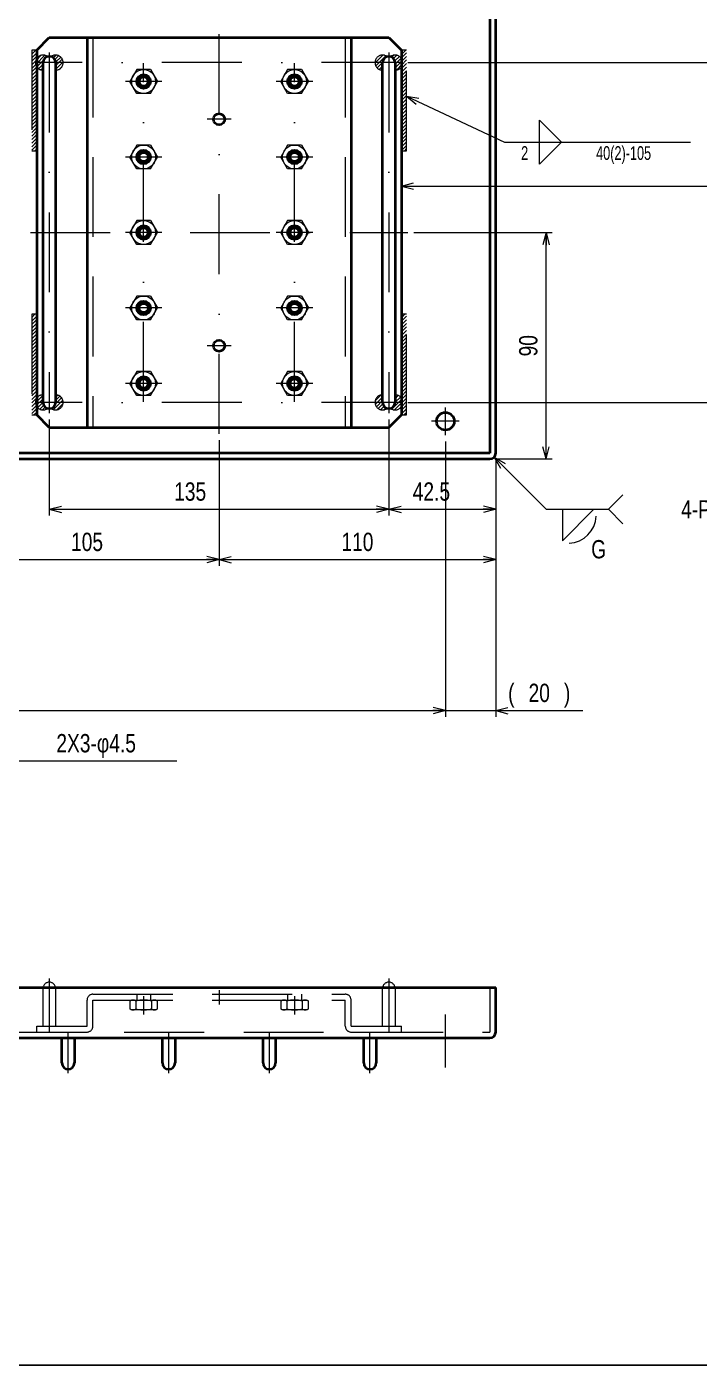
# Model space of a CAD drawing. Header units: millimetres. Extents: x 10 to 832, y 7 to 590.
# Drawn here: x 311.4 to 418.4, y 15 to 227.7 of the extents above; entities that cross this region are included whole.
import ezdxf
from ezdxf.enums import TextEntityAlignment as Align

# ---------------------------------------------------------------- set-up
doc = ezdxf.new("R2010")
doc.units = ezdxf.units.MM
for name, pattern in [('DASHDOT', [25.3, 12.7, -6.3, 0, -6.3]), ('DASHED', [19, 12.7, -6.3]), ('DIVIDE', [31.6, 12.7, -6.3, 0, -6.3, 0, -6.3])]:
    doc.linetypes.add(name, pattern=pattern)
for name, color, linetype in [('GR1_02', 7, 'Continuous'), ('GR1_04', 7, 'Continuous'), ('GR1_08', 7, 'Continuous'), ('GR1_13', 7, 'Continuous'), ('GR1_15', 7, 'Continuous'), ('GR1_16', 7, 'Continuous'), ('図面枠B6M', 7, 'Continuous')]:
    doc.layers.add(name, color=color, linetype=linetype)
doc.styles.add('HG丸ｺﾞｼｯｸM-PRO', font='')
doc.styles.get('HG丸ｺﾞｼｯｸM-PRO').set_extended_font_data('HG丸ｺﾞｼｯｸM-PRO')
pattern_1 = [(45, (0, 0), (-0.2828427, 0.2828427), [])]

# ---------------------------------------------------------------- blocks, each defined once
blk = doc.blocks.new('BLKF023')
at = {"layer": '図面枠B6M', "color": 2, "linetype": 'Continuous', "lineweight": 25}
blk.add_line((9.5, 15), (831.5, 15), dxfattribs=at)
blk = doc.blocks.new('BLKF100')
at = {"layer": 'GR1_02', "color": 3, "linetype": 'Continuous', "lineweight": 35}
for p, q in [((385.08, 410.12), (385.08, 159.96)), ((386, 159.96), (386, 410.12)), ((385.08, 159.96), (174.92, 159.96)), ((174.92, 159.04), (385.08, 159.04))]:
    blk.add_line(p, q, dxfattribs=at)
at = {"layer": 'GR1_02', "color": 4, "linetype": 'DASHDOT', "lineweight": 13}
for p, q in [((378, 162.84), (378, 167.24)), ((380.2, 165.04), (375.8, 165.04))]:
    blk.add_line(p, q, dxfattribs=at)
at = {"layer": 'GR1_02', "color": 3, "linetype": 'Continuous', "lineweight": 35}
blk.add_circle((378, 165.04), 1.4, dxfattribs=at)
blk.add_arc((385.08, 159.96), 0.92, 270, 0, dxfattribs=at)
blk = doc.blocks.new('BLKF111')
at = {"layer": 'GR1_02', "color": 3, "linetype": 'Continuous', "lineweight": 35}
for p, q in [((174, 75.04), (386, 75.04)), ((174, 67.96), (174, 75.04)), ((386, 67.96), (386, 75.04)), ((174.92, 67.04), (385.08, 67.04))]:
    blk.add_line(p, q, dxfattribs=at)
at = {"layer": 'GR1_02', "color": 4, "linetype": 'DASHED', "lineweight": 13}
for p, q in [((174.92, 67.96), (174.92, 75.04)), ((385.08, 75.04), (385.08, 67.96)), ((174.92, 67.96), (385.08, 67.96))]:
    blk.add_line(p, q, dxfattribs=at)
at = {"layer": 'GR1_02', "color": 4, "linetype": 'DASHDOT', "lineweight": 13}
for p, q in [((378, 62.33), (378, 70.73)), ((182, 62.77), (182, 69.98))]:
    blk.add_line(p, q, dxfattribs=at)
at = {"layer": 'GR1_02', "color": 3, "linetype": 'Continuous', "lineweight": 35}
for centre, start, end in [((174.92, 67.96), 180, 270), ((385.08, 67.96), 270, 0)]:
    blk.add_arc(centre, 0.92, start, end, dxfattribs=at)
blk = doc.blocks.new('BLKF155')
at = {"layer": 'GR1_04', "color": 3, "linetype": 'Continuous', "lineweight": 35}
for p, q in [((314, 168.04), (314, 222.04)), ((316, 222.04), (316, 168.04))]:
    blk.add_line(p, q, dxfattribs=at)
for centre, start, end in [((315, 222.04), 0, 180), ((315, 168.04), 180, 0)]:
    blk.add_arc(centre, 1, start, end, dxfattribs=at)
blk = doc.blocks.new('BLKF156')
at = {"layer": 'GR1_04', "color": 3, "linetype": 'Continuous', "lineweight": 35}
for p, q in [((368, 168.04), (368, 222.04)), ((370, 222.04), (370, 168.04))]:
    blk.add_line(p, q, dxfattribs=at)
for centre, start, end in [((369, 222.04), 0, 180), ((369, 168.04), 180, 0)]:
    blk.add_arc(centre, 1, start, end, dxfattribs=at)
blk = doc.blocks.new('BLKF160')
at = {"layer": 'GR1_04', "color": 3, "linetype": 'Continuous', "lineweight": 35}
for p, q in [((365, 63.04), (365, 67.04)), ((367, 67.04), (367, 63.04))]:
    blk.add_line(p, q, dxfattribs=at)
blk.add_arc((366, 63.04), 1, 180, 0, dxfattribs=at)
blk = doc.blocks.new('BLKF159')
at = {"layer": 'GR1_04', "color": 4, "linetype": 'DASHED', "lineweight": 13}
blk.add_line((367, 67.04), (365, 67.04), dxfattribs=at)
at = {"layer": 'GR1_04', "color": 4, "linetype": 'DASHDOT', "lineweight": 13}
blk.add_line((366, 61.44), (366, 67.76), dxfattribs=at)
at = {"layer": 'GR1_04', "color": 3, "linetype": 'Continuous', "lineweight": 35}
blk.add_blockref('BLKF160', (0, 0), dxfattribs=at)
blk = doc.blocks.new('BLKF162')
at = {"layer": 'GR1_04', "color": 3, "linetype": 'Continuous', "lineweight": 35}
for p, q in [((349, 63.04), (349, 67.04)), ((351, 67.04), (351, 63.04))]:
    blk.add_line(p, q, dxfattribs=at)
blk.add_arc((350, 63.04), 1, 180, 0, dxfattribs=at)
blk = doc.blocks.new('BLKF161')
at = {"layer": 'GR1_04', "color": 4, "linetype": 'DASHED', "lineweight": 13}
blk.add_line((351, 67.04), (349, 67.04), dxfattribs=at)
at = {"layer": 'GR1_04', "color": 4, "linetype": 'DASHDOT', "lineweight": 13}
blk.add_line((350, 61.44), (350, 67.76), dxfattribs=at)
at = {"layer": 'GR1_04', "color": 3, "linetype": 'Continuous', "lineweight": 35}
blk.add_blockref('BLKF162', (0, 0), dxfattribs=at)
blk = doc.blocks.new('BLKF164')
at = {"layer": 'GR1_04', "color": 3, "linetype": 'Continuous', "lineweight": 35}
for p, q in [((317, 63.04), (317, 67.04)), ((319, 67.04), (319, 63.04))]:
    blk.add_line(p, q, dxfattribs=at)
blk.add_arc((318, 63.04), 1, 180, 0, dxfattribs=at)
blk = doc.blocks.new('BLKF163')
at = {"layer": 'GR1_04', "color": 4, "linetype": 'DASHED', "lineweight": 13}
blk.add_line((319, 67.04), (317, 67.04), dxfattribs=at)
at = {"layer": 'GR1_04', "color": 4, "linetype": 'DASHDOT', "lineweight": 13}
blk.add_line((318, 61.44), (318, 67.76), dxfattribs=at)
at = {"layer": 'GR1_04', "color": 3, "linetype": 'Continuous', "lineweight": 35}
blk.add_blockref('BLKF164', (0, 0), dxfattribs=at)
blk = doc.blocks.new('BLKF166')
at = {"layer": 'GR1_04', "color": 3, "linetype": 'Continuous', "lineweight": 35}
for p, q in [((333, 63.04), (333, 67.04)), ((335, 67.04), (335, 63.04))]:
    blk.add_line(p, q, dxfattribs=at)
blk.add_arc((334, 63.04), 1, 180, 0, dxfattribs=at)
blk = doc.blocks.new('BLKF165')
at = {"layer": 'GR1_04', "color": 4, "linetype": 'DASHED', "lineweight": 13}
blk.add_line((335, 67.04), (333, 67.04), dxfattribs=at)
at = {"layer": 'GR1_04', "color": 4, "linetype": 'DASHDOT', "lineweight": 13}
blk.add_line((334, 61.44), (334, 67.76), dxfattribs=at)
at = {"layer": 'GR1_04', "color": 3, "linetype": 'Continuous', "lineweight": 35}
blk.add_blockref('BLKF166', (0, 0), dxfattribs=at)
blk = doc.blocks.new('BLKF170')
at = {"layer": 'GR1_04', "color": 4, "linetype": 'DASHED', "lineweight": 13}
for p, q in [((368, 68.88), (368, 74.88)), ((370, 74.88), (370, 68.88))]:
    blk.add_line(p, q, dxfattribs=at)
blk.add_arc((369, 74.88), 1, 360, 180, dxfattribs=at)
blk = doc.blocks.new('BLKF169')
at = {"layer": 'GR1_04', "color": 4, "linetype": 'DASHDOT', "lineweight": 13}
blk.add_line((369, 76.48), (369, 68.15), dxfattribs=at)
at = {"layer": 'GR1_04', "color": 4, "linetype": 'DASHED', "lineweight": 13}
blk.add_line((368, 68.88), (370, 68.88), dxfattribs=at)
blk.add_blockref('BLKF170', (0, 0), dxfattribs=at)
blk = doc.blocks.new('BLKF172')
at = {"layer": 'GR1_04', "color": 4, "linetype": 'DASHED', "lineweight": 13}
for p, q in [((314, 68.88), (314, 74.88)), ((316, 74.88), (316, 68.88))]:
    blk.add_line(p, q, dxfattribs=at)
blk.add_arc((315, 74.88), 1, 360, 180, dxfattribs=at)
blk = doc.blocks.new('BLKF171')
at = {"layer": 'GR1_04', "color": 4, "linetype": 'DASHDOT', "lineweight": 13}
blk.add_line((315, 76.48), (315, 68.15), dxfattribs=at)
at = {"layer": 'GR1_04', "color": 4, "linetype": 'DASHED', "lineweight": 13}
blk.add_line((314, 68.88), (316, 68.88), dxfattribs=at)
blk.add_blockref('BLKF172', (0, 0), dxfattribs=at)
blk = doc.blocks.new('BLKF232')
at = {"layer": 'GR1_02', "color": 3, "linetype": 'Continuous', "lineweight": 35}
for p, q in [((313, 224.04), (315, 226.04)), ((315, 226.04), (369, 226.04)), ((321, 226.04), (321, 164.04)), ((363, 226.04), (363, 164.04)), ((369, 226.04), (371, 224.04)), ((313, 224.04), (313, 166.04)), ((371, 224.04), (371, 166.04)), ((315, 164.04), (313, 166.04)), ((369, 164.04), (371, 166.04)), ((315, 164.04), (369, 164.04))]:
    blk.add_line(p, q, dxfattribs=at)
at = {"layer": 'GR1_02', "color": 4, "linetype": 'DASHED', "lineweight": 13}
for p, q in [((321.92, 226.04), (321.92, 164.04)), ((362.08, 226.04), (362.08, 164.04)), ((328.9, 220.94), (327.8, 219.04)), ((331.1, 220.94), (328.9, 220.94)), ((331.1, 220.94), (332.2, 219.04)), ((352.9, 220.94), (351.8, 219.04)), ((355.1, 220.94), (352.9, 220.94)), ((355.1, 220.94), (356.2, 219.04)), ((328.9, 217.14), (327.8, 219.04)), ((331.1, 217.14), (328.9, 217.14)), ((331.1, 217.14), (332.2, 219.04)), ((352.9, 217.14), (351.8, 219.04)), ((355.1, 217.14), (352.9, 217.14)), ((355.1, 217.14), (356.2, 219.04)), ((328.9, 208.94), (327.8, 207.04)), ((331.1, 208.94), (328.9, 208.94)), ((331.1, 208.94), (332.2, 207.04)), ((352.9, 208.94), (351.8, 207.04)), ((355.1, 208.94), (352.9, 208.94)), ((355.1, 208.94), (356.2, 207.04)), ((328.9, 205.14), (327.8, 207.04)), ((331.1, 205.14), (332.2, 207.04)), ((352.9, 205.14), (351.8, 207.04)), ((355.1, 205.14), (356.2, 207.04)), ((331.1, 205.14), (328.9, 205.14)), ((355.1, 205.14), (352.9, 205.14)), ((328.9, 196.94), (327.8, 195.04)), ((331.1, 196.94), (328.9, 196.94)), ((331.1, 196.94), (332.2, 195.04)), ((352.9, 196.94), (351.8, 195.04)), ((355.1, 196.94), (352.9, 196.94)), ((355.1, 196.94), (356.2, 195.04)), ((328.9, 193.14), (327.8, 195.04)), ((331.1, 193.14), (332.2, 195.04)), ((352.9, 193.14), (351.8, 195.04)), ((355.1, 193.14), (356.2, 195.04)), ((331.1, 193.14), (328.9, 193.14)), ((355.1, 193.14), (352.9, 193.14)), ((328.9, 184.94), (327.8, 183.04)), ((328.9, 181.14), (327.8, 183.04)), ((331.1, 184.94), (328.9, 184.94)), ((331.1, 184.94), (332.2, 183.04)), ((331.1, 181.14), (332.2, 183.04)), ((352.9, 184.94), (351.8, 183.04)), ((352.9, 181.14), (351.8, 183.04)), ((355.1, 184.94), (352.9, 184.94)), ((355.1, 184.94), (356.2, 183.04)), ((355.1, 181.14), (356.2, 183.04)), ((331.1, 181.14), (328.9, 181.14)), ((355.1, 181.14), (352.9, 181.14)), ((328.9, 172.94), (327.8, 171.04)), ((331.1, 172.94), (328.9, 172.94)), ((331.1, 172.94), (332.2, 171.04)), ((352.9, 172.94), (351.8, 171.04)), ((355.1, 172.94), (352.9, 172.94)), ((355.1, 172.94), (356.2, 171.04)), ((328.9, 169.14), (327.8, 171.04)), ((331.1, 169.14), (332.2, 171.04)), ((352.9, 169.14), (351.8, 171.04)), ((355.1, 169.14), (356.2, 171.04)), ((331.1, 169.14), (328.9, 169.14)), ((355.1, 169.14), (352.9, 169.14))]:
    blk.add_line(p, q, dxfattribs=at)
at = {"layer": 'GR1_02', "color": 4, "linetype": 'DASHDOT', "lineweight": 13}
for p, q in [((330, 168.14), (330, 221.94)), ((354, 168.14), (354, 221.94)), ((332.9, 219.04), (327.1, 219.04)), ((356.9, 219.04), (351.1, 219.04)), ((332.9, 207.04), (327.1, 207.04)), ((356.9, 207.04), (351.1, 207.04)), ((332.9, 195.04), (327.1, 195.04)), ((356.9, 195.04), (351.1, 195.04)), ((332.9, 183.04), (327.1, 183.04)), ((356.9, 183.04), (351.1, 183.04)), ((332.9, 171.04), (327.1, 171.04)), ((356.9, 171.04), (351.1, 171.04))]:
    blk.add_line(p, q, dxfattribs=at)
at = {"layer": 'GR1_02', "color": 4, "linetype": 'DASHED', "lineweight": 13}
for centre in [(330, 219.04), (354, 219.04), (330, 207.04), (354, 207.04), (330, 195.04), (354, 195.04), (330, 183.04), (354, 183.04), (330, 171.04), (354, 171.04)]:
    blk.add_circle(centre, 1.9, dxfattribs=at)
at = {"layer": 'GR1_02', "color": 3, "linetype": 'Continuous', "lineweight": 35}
for centre, radius in [((330, 219.04), 1.1), ((330, 219.04), 0.9), ((330, 219.04), 0.72), ((354, 219.04), 1.1), ((354, 219.04), 0.9), ((354, 219.04), 0.72), ((342, 213.04), 0.9), ((330, 207.04), 1.1), ((330, 207.04), 0.9), ((330, 207.04), 0.72), ((354, 207.04), 1.1), ((354, 207.04), 0.9), ((354, 207.04), 0.72), ((330, 195.04), 1.1), ((330, 195.04), 0.9), ((330, 195.04), 0.72), ((354, 195.04), 1.1), ((354, 195.04), 0.9), ((354, 195.04), 0.72), ((330, 183.04), 1.1), ((330, 183.04), 0.9), ((330, 183.04), 0.72), ((354, 183.04), 1.1), ((354, 183.04), 0.9), ((354, 183.04), 0.72), ((342, 177.04), 0.9), ((330, 171.04), 1.1), ((330, 171.04), 0.9), ((330, 171.04), 0.72), ((354, 171.04), 1.1), ((354, 171.04), 0.9), ((354, 171.04), 0.72)]:
    blk.add_circle(centre, radius, dxfattribs=at)
at = {"layer": 'GR1_08', "color": 4, "linetype": 'DASHDOT', "lineweight": 13}
for p, q in [((342, 163.04), (342, 227.04)), ((343.9, 213.04), (340.1, 213.04)), ((343.9, 177.04), (340.1, 177.04))]:
    blk.add_line(p, q, dxfattribs=at)
blk = doc.blocks.new('FXTIP_ARROW_S')
at = {"color": 0, "linetype": 'Continuous', "lineweight": -2}
for q in [(-1, 0), (-0.97, 0.26), (-0.97, -0.26)]:
    blk.add_line((0, 0), q, dxfattribs=at)
blk = doc.blocks.new('FXTIP_ARROW_E')
at = {"color": 0, "linetype": 'Continuous', "lineweight": -2}
for q in [(-1, 0), (-0.97, 0.26), (-0.97, -0.26)]:
    blk.add_line((0, 0), q, dxfattribs=at)
blk = doc.blocks.new('BLKF242')
at = {"layer": 'GR1_13', "color": 4, "linetype": 'Continuous', "lineweight": 13}
for p, q in [((396.62, 151.04), (396.62, 146.04)), ((396.62, 146.04), (401.62, 151.04))]:
    blk.add_line(p, q, dxfattribs=at)
blk.add_arc((397.53, 150.12), 4.44, 271.8605, 358.1395, dxfattribs=at)
blk = doc.blocks.new('BLKF248')
at = {"layer": 'GR1_02', "color": 4, "linetype": 'DASHED', "lineweight": 13}
for p, q in [((321, 68.88), (321, 73.04)), ((321.92, 73.96), (362.08, 73.96)), ((321.92, 73.04), (362.08, 73.04)), ((321.92, 68.88), (321.92, 73.04)), ((362.08, 68.88), (362.08, 73.04)), ((363, 68.88), (363, 73.04)), ((313, 67.96), (313, 68.88)), ((313, 68.88), (321, 68.88)), ((363, 68.88), (371, 68.88)), ((371, 67.96), (371, 68.88)), ((313, 67.96), (321, 67.96)), ((363, 67.96), (371, 67.96))]:
    blk.add_line(p, q, dxfattribs=at)
for centre, start, end in [((321.92, 73.04), 90, 180), ((362.08, 73.04), 0, 90), ((321, 68.88), 270, 0), ((363, 68.88), 180, 270)]:
    blk.add_arc(centre, 0.92, start, end, dxfattribs=at)
blk = doc.blocks.new('BLKF249')
at = {"layer": 'GR1_02', "color": 4, "linetype": 'DASHED', "lineweight": 13}
for p, q in [((327.85, 72.9), (328.1, 73.04)), ((327.85, 71.62), (327.85, 72.9)), ((328.1, 73.04), (331.9, 73.04)), ((328.77, 72.9), (328.77, 71.62)), ((331.23, 72.9), (331.23, 71.62)), ((331.9, 73.04), (332.15, 72.9)), ((332.15, 72.9), (332.15, 71.62)), ((328.1, 71.48), (327.85, 71.62)), ((331.9, 71.48), (328.1, 71.48)), ((332.15, 71.62), (331.9, 71.48))]:
    blk.add_line(p, q, dxfattribs=at)
for centre, radius, start, end in [((328.31, 72.22), 0.818, 55.6158, 124.3842), ((330, 67.71), 5.33, 76.7054, 103.2946), ((331.69, 72.22), 0.818, 55.6158, 124.3842), ((328.31, 72.3), 0.818, 235.6158, 304.3842), ((330, 76.81), 5.33, 256.7054, 283.2946), ((331.69, 72.3), 0.818, 235.6158, 304.3842)]:
    blk.add_arc(centre, radius, start, end, dxfattribs=at)
blk = doc.blocks.new('BLKF250')
at = {"layer": 'GR1_02', "color": 4, "linetype": 'DASHED', "lineweight": 13}
for p, q in [((351.85, 72.9), (352.1, 73.04)), ((351.85, 71.62), (351.85, 72.9)), ((352.1, 73.04), (355.9, 73.04)), ((352.77, 72.9), (352.77, 71.62)), ((355.23, 72.9), (355.23, 71.62)), ((355.9, 73.04), (356.15, 72.9)), ((356.15, 72.9), (356.15, 71.62)), ((352.1, 71.48), (351.85, 71.62)), ((355.9, 71.48), (352.1, 71.48)), ((356.15, 71.62), (355.9, 71.48))]:
    blk.add_line(p, q, dxfattribs=at)
for centre, radius, start, end in [((352.31, 72.22), 0.818, 55.6158, 124.3842), ((354, 67.71), 5.33, 76.7054, 103.2946), ((355.69, 72.22), 0.818, 55.6158, 124.3842), ((352.31, 72.3), 0.818, 235.6158, 304.3842), ((354, 76.81), 5.33, 256.7054, 283.2946), ((355.69, 72.3), 0.818, 235.6158, 304.3842)]:
    blk.add_arc(centre, radius, start, end, dxfattribs=at)
blk = doc.blocks.new('BLKF247')
at = {"layer": 'GR1_02', "color": 4, "linetype": 'DASHDOT', "lineweight": 13}
for p, q in [((342, 74.62), (342, 72.33)), ((330, 73.64), (330, 70.77)), ((354, 73.64), (354, 70.77))]:
    blk.add_line(p, q, dxfattribs=at)
at = {"layer": 'GR1_02', "color": 4, "linetype": 'DASHED', "lineweight": 13}
for p, q in [((328.9, 73.96), (328.9, 73.04)), ((331.1, 73.96), (331.1, 73.04)), ((352.9, 73.96), (352.9, 73.04)), ((355.1, 73.96), (355.1, 73.04)), ((315, 68.88), (315, 67.96)), ((369, 68.88), (369, 67.96))]:
    blk.add_line(p, q, dxfattribs=at)
for name in ['BLKF248', 'BLKF249', 'BLKF250']:
    blk.add_blockref(name, (0, 0), dxfattribs=at)
blk = doc.blocks.new('BLKF251')
at = {"layer": 'GR1_13', "color": 4, "linetype": 'Continuous', "lineweight": 13}
for p, q in [((396.46, 209.42), (392.96, 212.92)), ((392.96, 205.92), (392.96, 212.92)), ((396.46, 209.42), (392.96, 205.92))]:
    blk.add_line(p, q, dxfattribs=at)
blk = doc.blocks.new('BLKF252')
at = {"layer": 'GR1_13', "linetype": 'DIVIDE', "lineweight": 13}
h = blk.add_hatch(dxfattribs=at)
h.set_pattern_fill('_USER', color=4, scale=0.4, angle=45, style=0, pattern_type=0)
h.set_pattern_definition(pattern_1)
h.paths.add_polyline_path([(371.8, 224.04), (371, 224.04), (371, 208.04), (371.8, 208.04)], flags=0)
at = {"layer": 'GR1_13', "color": 4, "linetype": 'DIVIDE', "lineweight": 13}
for p, q in [((371.8, 224.04), (371, 224.04)), ((371, 224.04), (371, 208.04)), ((371.8, 208.04), (371.8, 224.04)), ((371, 208.04), (371.8, 208.04))]:
    blk.add_line(p, q, dxfattribs=at)
blk = doc.blocks.new('BLKF253')
at = {"layer": 'GR1_13', "linetype": 'DIVIDE', "lineweight": 13}
h = blk.add_hatch(dxfattribs=at)
h.set_pattern_fill('_USER', color=4, scale=0.4, angle=45, style=0, pattern_type=0)
h.set_pattern_definition(pattern_1)
h.paths.add_polyline_path([(313, 224.04), (312.2, 224.04), (312.2, 208.04), (313, 208.04)], flags=0)
at = {"layer": 'GR1_13', "color": 4, "linetype": 'DIVIDE', "lineweight": 13}
for p, q in [((313, 224.04), (312.2, 224.04)), ((312.2, 224.04), (312.2, 208.04)), ((313, 208.04), (313, 224.04)), ((312.2, 208.04), (313, 208.04))]:
    blk.add_line(p, q, dxfattribs=at)
blk = doc.blocks.new('BLKF254')
at = {"layer": 'GR1_13', "linetype": 'DIVIDE', "lineweight": 13}
h = blk.add_hatch(dxfattribs=at)
h.set_pattern_fill('_USER', color=4, scale=0.4, angle=45, style=0, pattern_type=0)
h.set_pattern_definition(pattern_1)
h.paths.add_polyline_path([(371.8, 182.04), (371, 182.04), (371, 166.04), (371.8, 166.04)], flags=0)
at = {"layer": 'GR1_13', "color": 4, "linetype": 'DIVIDE', "lineweight": 13}
for p, q in [((371.8, 182.04), (371, 182.04)), ((371, 182.04), (371, 166.04)), ((371.8, 166.04), (371.8, 182.04)), ((371, 166.04), (371.8, 166.04))]:
    blk.add_line(p, q, dxfattribs=at)
blk = doc.blocks.new('BLKF255')
at = {"layer": 'GR1_13', "linetype": 'DIVIDE', "lineweight": 13}
h = blk.add_hatch(dxfattribs=at)
h.set_pattern_fill('_USER', color=4, scale=0.4, angle=45, style=0, pattern_type=0)
h.set_pattern_definition(pattern_1)
h.paths.add_polyline_path([(313, 182.04), (312.2, 182.04), (312.2, 166.04), (313, 166.04)], flags=0)
at = {"layer": 'GR1_13', "color": 4, "linetype": 'DIVIDE', "lineweight": 13}
for p, q in [((313, 182.04), (312.2, 182.04)), ((312.2, 182.04), (312.2, 166.04)), ((313, 166.04), (313, 182.04)), ((312.2, 166.04), (313, 166.04))]:
    blk.add_line(p, q, dxfattribs=at)

msp = doc.modelspace()

# ---------------------------------------------------------------- hatches: boundary and pattern name
at = {"layer": 'GR1_13', "linetype": 'DIVIDE', "lineweight": 13}
h = msp.add_hatch(dxfattribs=at)
h.set_pattern_fill('_USER', color=4, scale=0.4, angle=45, style=0, pattern_type=0)
h.set_pattern_definition(pattern_1)
edge = h.paths.add_edge_path(flags=0)
edge.add_arc((314, 222.04), 1.2, 53.1301, 270)
edge.add_line((314, 220.84), (314, 222.04))
edge.add_arc((315, 222.04), 1, 106.2602, 180, ccw=False)
edge = h.paths.add_edge_path(flags=0)
edge.add_arc((316, 222.04), 1.2, -90, 126.8699, ccw=False)
edge.add_line((316, 220.84), (316, 222.04))
edge.add_arc((315, 222.04), 1, 360, 433.7398)
h = msp.add_hatch(dxfattribs=at)
h.set_pattern_fill('_USER', color=4, scale=0.4, angle=45, style=0, pattern_type=0)
h.set_pattern_definition(pattern_1)
edge = h.paths.add_edge_path(flags=0)
edge.add_arc((368, 222.04), 1.2, 53.1301, 270)
edge.add_line((368, 220.84), (368, 222.04))
edge.add_arc((369, 222.04), 1, 106.2602, 180, ccw=False)
edge = h.paths.add_edge_path(flags=0)
edge.add_arc((370, 222.04), 1.2, -90, 126.8699, ccw=False)
edge.add_line((370, 220.84), (370, 222.04))
edge.add_arc((369, 222.04), 1, 360, 433.7398)
h = msp.add_hatch(dxfattribs=at)
h.set_pattern_fill('_USER', color=4, scale=0.4, angle=45, style=0, pattern_type=0)
h.set_pattern_definition(pattern_1)
edge = h.paths.add_edge_path(flags=0)
edge.add_arc((316, 168.04), 1.2, 233.1301, 450)
edge.add_line((316, 169.24), (316, 168.04))
edge.add_arc((315, 168.04), 1, -73.7398, 0, ccw=False)
edge = h.paths.add_edge_path(flags=0)
edge.add_arc((314, 168.04), 1.2, 90, 306.8699, ccw=False)
edge.add_line((314, 169.24), (314, 168.04))
edge.add_arc((315, 168.04), 1, 180, 253.7398)
h = msp.add_hatch(dxfattribs=at)
h.set_pattern_fill('_USER', color=4, scale=0.4, angle=45, style=0, pattern_type=0)
h.set_pattern_definition(pattern_1)
edge = h.paths.add_edge_path(flags=0)
edge.add_arc((370, 168.04), 1.2, 233.1301, 450)
edge.add_line((370, 169.24), (370, 168.04))
edge.add_arc((369, 168.04), 1, -73.7398, 0, ccw=False)
edge = h.paths.add_edge_path(flags=0)
edge.add_arc((368, 168.04), 1.2, 90, 306.8699, ccw=False)
edge.add_line((368, 169.24), (368, 168.04))
edge.add_arc((369, 168.04), 1, 180, 253.7398)

# ---------------------------------------------------------------- linework, layer by layer
at = {"layer": 'GR1_04', "color": 4, "linetype": 'DASHDOT', "lineweight": 13}
for p, q in [((315, 223.64), (315, 166.34)), ((369, 223.64), (369, 166.34)), ((317, 222.04), (313, 222.04)), ((371, 222.04), (367, 222.04)), ((317, 168.04), (313, 168.04)), ((371, 168.04), (367, 168.04))]:
    msp.add_line(p, q, dxfattribs=at)
at = {"layer": 'GR1_08', "color": 4, "linetype": 'DASHDOT', "lineweight": 13}
msp.add_line((312, 195.04), (372, 195.04), dxfattribs=at)
at = {"layer": 'GR1_13', "color": 4, "linetype": 'Continuous', "lineweight": 13}
for p, q in [((371.8, 216.72), (387.4, 209.42)), ((387.4, 209.42), (416.96, 209.42)), ((385.75, 159.33), (394, 151.04)), ((406.21, 153.33), (403.92, 151.04)), ((394, 151.04), (403.92, 151.04)), ((406.21, 148.75), (403.92, 151.04))]:
    msp.add_line(p, q, dxfattribs=at)
at = {"layer": 'GR1_13', "color": 4, "linetype": 'DIVIDE', "lineweight": 13}
for centre, start, end in [((314, 222.04), 53.1301, 270), ((316, 222.04), 270, 126.8699), ((368, 222.04), 53.1301, 270), ((370, 222.04), 270, 126.8699), ((314, 168.04), 90, 306.8699), ((316, 168.04), 233.1301, 90), ((368, 168.04), 90, 306.8699), ((370, 168.04), 233.1301, 90)]:
    msp.add_arc(centre, 1.2, start, end, dxfattribs=at)
at = {"layer": 'GR1_15', "color": 4, "linetype": 'Continuous', "lineweight": 13}
msp.add_line((371, 202.43), (434, 202.43), dxfattribs=at)
at = {"layer": 'GR1_16', "color": 4, "linetype": 'DASHDOT', "lineweight": 13}
for p, q in [((371, 222.04), (313, 222.04)), ((371, 168.04), (313, 168.04))]:
    msp.add_line(p, q, dxfattribs=at)
at = {"layer": 'GR1_16', "color": 4, "linetype": 'Continuous', "lineweight": 13}
for p, q in [((372, 222.04), (427, 222.04)), ((373, 195.04), (395, 195.04)), ((394, 159.04), (394, 195.04)), ((372, 168.04), (427, 168.04)), ((315, 165.34), (315, 150.04)), ((369, 165.34), (369, 150.04)), ((342, 162.04), (342, 142.04)), ((378, 161.84), (378, 118.04)), ((386, 158.96), (386, 142.04)), ((386, 158.96), (386, 150.04)), ((386, 158.96), (386, 118.04)), ((386.08, 159.04), (395, 159.04)), ((315, 151.04), (369, 151.04)), ((369, 151.04), (386, 151.04)), ((300, 143.04), (342, 143.04)), ((342, 143.04), (386, 143.04)), ((182, 119.04), (378, 119.04)), ((378, 119.04), (386, 119.04)), ((386, 119.04), (399.84, 119.04)), ((309.61, 111.04), (335.29, 111.04))]:
    msp.add_line(p, q, dxfattribs=at)

# ---------------------------------------------------------------- block references
at = {"layer": 'GR1_02', "color": 3, "linetype": 'Continuous', "lineweight": 35}
for name in ['BLKF100', 'BLKF111']:
    msp.add_blockref(name, (0, 0), dxfattribs=at)
at = {"layer": 'GR1_02', "color": 4, "linetype": 'DASHED', "lineweight": 13}
for name in ['BLKF232', 'BLKF247']:
    msp.add_blockref(name, (0, 0), dxfattribs=at)
at = {"layer": 'GR1_04', "color": 3, "linetype": 'Continuous', "lineweight": 35}
for name in ['BLKF155', 'BLKF156']:
    msp.add_blockref(name, (0, 0), dxfattribs=at)
at = {"layer": 'GR1_04', "color": 4, "linetype": 'DASHED', "lineweight": 13}
for name in ['BLKF171', 'BLKF169', 'BLKF163', 'BLKF165', 'BLKF161', 'BLKF159']:
    msp.add_blockref(name, (0, 0), dxfattribs=at)
at = {"layer": 'GR1_13', "color": 4, "linetype": 'DIVIDE', "lineweight": 13}
for name in ['BLKF253', 'BLKF252', 'BLKF255', 'BLKF254']:
    msp.add_blockref(name, (0, 0), dxfattribs=at)
at = {"layer": 'GR1_13', "color": 4, "linetype": 'Continuous', "lineweight": 13, "xscale": 2, "yscale": 2}
for p, rotation in [((371.8, 216.72), 154.9184007686026), ((385.75, 159.33), 134.8681081652078)]:
    msp.add_blockref('FXTIP_ARROW_S', p, dxfattribs=dict(at, rotation=rotation))
at = {"layer": 'GR1_13', "color": 4, "linetype": 'Continuous', "lineweight": 13}
for name in ['BLKF251', 'BLKF242']:
    msp.add_blockref(name, (0, 0), dxfattribs=at)
at = {"layer": 'GR1_15', "color": 4, "linetype": 'Continuous', "lineweight": 13, "xscale": 2, "yscale": 2, "rotation": 180}
msp.add_blockref('FXTIP_ARROW_S', (371, 202.43), dxfattribs=at)
at = {"layer": 'GR1_16', "color": 4, "linetype": 'Continuous', "lineweight": 13, "xscale": 2, "yscale": 2}
for name, p, rotation in [('FXTIP_ARROW_E', (394, 195.04), 90), ('FXTIP_ARROW_S', (394, 159.04), 270), ('FXTIP_ARROW_S', (315, 151.04), 180), ('FXTIP_ARROW_E', (369, 151.04), 360), ('FXTIP_ARROW_S', (369, 151.04), 180), ('FXTIP_ARROW_E', (386, 151.04), 360), ('FXTIP_ARROW_E', (342, 143.04), 360), ('FXTIP_ARROW_S', (342, 143.04), 180), ('FXTIP_ARROW_E', (386, 143.04), 360), ('FXTIP_ARROW_E', (378, 119.04), 360), ('FXTIP_ARROW_S', (386, 119.04), 180)]:
    msp.add_blockref(name, p, dxfattribs=dict(at, rotation=rotation))
at = {"layer": '図面枠B6M', "color": 4, "linetype": 'Continuous', "lineweight": 13}
msp.add_blockref('BLKF023', (0, 0), dxfattribs=at)

# ---------------------------------------------------------------- texts
at = {"layer": 'GR1_13', "color": 3, "linetype": 'Continuous', "lineweight": 35, "style": 'HG丸ｺﾞｼｯｸM-PRO'}
for s, height, width, p in [('2', 2.18, 0.691275, (390.6, 207.67)), ('40(2)-105', 2.182, 0.691308, (406.34, 207.67)), ('G', 2.91, 0.783387, (402.37, 144.7))]:
    msp.add_text(s, height=height, dxfattribs=dict(at, width=width)).set_placement(p, align=Align.MIDDLE_CENTER)
at = {"layer": 'GR1_13', "color": 3, "linetype": 'Continuous', "lineweight": 35, "style": 'HG丸ｺﾞｼｯｸM-PRO', "width": 0.78274}
msp.add_text('4-PLACES', height=2.909, rotation=360, dxfattribs=at).set_placement((430.21, 151.04), align=Align.MIDDLE_RIGHT)
at = {"layer": 'GR1_16', "color": 3, "linetype": 'Continuous', "lineweight": 35, "style": 'HG丸ｺﾞｼｯｸM-PRO'}
for s, height, rotation, width, p in [('90', 2.909, 90, 0.784542, (393.5, 177.04)), ('135', 2.909, 0, 0.784542, (337.4, 151.54)), ('42.5', 2.909, 0, 0.784749, (375.77, 151.54)), ('105', 2.909, 0, 0.784542, (321, 143.54)), ('110', 2.909, 0, 0.784542, (364, 143.54)), ('(', 2.91, 0, 0.781868, (388.48, 119.54)), (')', 2.91, 0, 0.781868, (397.36, 119.54)), ('20', 2.909, 0, 0.784542, (392.92, 119.54))]:
    msp.add_text(s, height=height, rotation=rotation, dxfattribs=dict(at, width=width)).set_placement(p, align=Align.BOTTOM_CENTER)
at = {"layer": 'GR1_16', "color": 3, "linetype": 'Continuous', "lineweight": 35, "style": 'HG丸ｺﾞｼｯｸM-PRO', "width": 0.783629}
msp.add_text('2X3-φ4.5', height=2.909, dxfattribs=at).set_placement((322.45, 111.54), align=Align.BOTTOM_CENTER)

doc.saveas('drawing.dxf')
